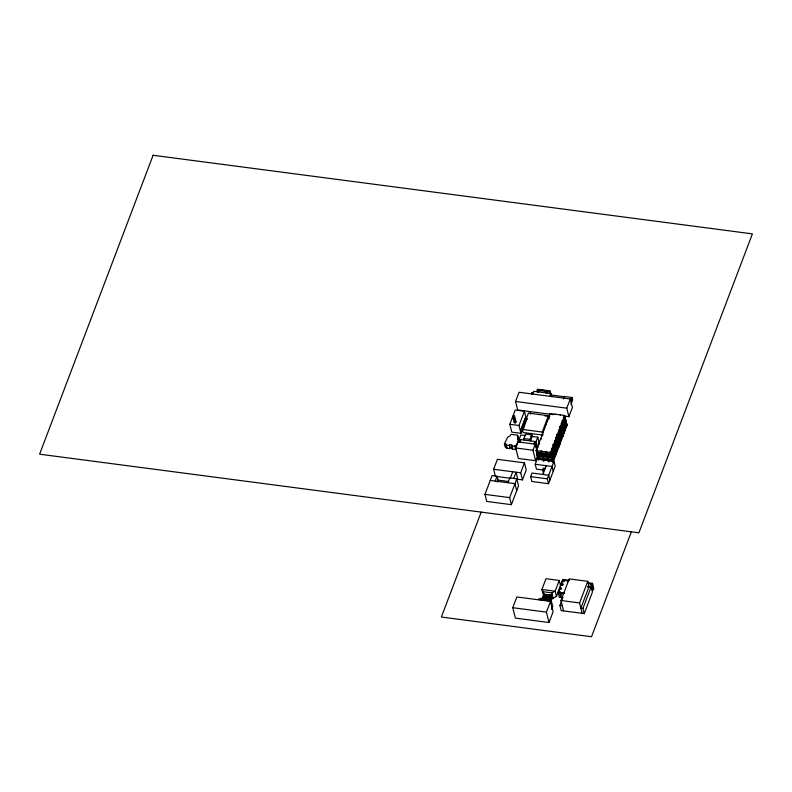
<?xml version="1.0" encoding="UTF-8"?>
<svg xmlns="http://www.w3.org/2000/svg" width="792" height="792" viewBox="0 0 792 792"><rect width="100%" height="100%" fill="white"/><g stroke="black" fill="none" stroke-linecap="round" stroke-linejoin="round"><path stroke-width="1.19" d="M517.562 435.214L519.106 441.401L518.75 442.332L517.562 435.214L511.008 434.303L510.414 435.56L507.533 437.352L504.415 443.965L505.187 447.084L506.821 447.292L506.484 448.183L509.919 448.589L509.474 444.579L511.85 444.896L512.226 449.064L515.691 449.519L516.047 448.589M517.354 436.333L518.166 436.976L518.136 439.451L519.106 441.401M553.044 414.602L517.671 409.959L515.562 401.475L519.057 392.258L570.289 398.98L572.398 407.454L568.904 416.681L564.023 416.038M522.195 430.036L520.948 433.323L511.781 432.115L509.83 424.284L515.236 410.038L524.403 411.236L526.353 419.077M495.396 476.329L493.634 469.27L497.416 459.31L524.482 462.855L526.244 469.913L522.463 479.883L516.572 479.111M514.127 416.978L512.761 416.8L514.216 422.631L515.582 422.809L514.127 416.978L514.543 415.879L513.176 415.701L513.761 418.027M507.989 482.754L509.83 477.903L516.77 478.813L518.532 485.872L511.394 504.672L486.714 501.435L484.952 494.376L492.089 475.576L497.049 476.23L498.227 480.932M506.484 448.183L506.048 444.173L504.415 443.965M514.216 422.631L514.632 421.532L515.998 421.71L515.582 422.809M481.199 512.107L441.362 617.027L591.525 636.728L631.363 531.808M495.208 481.081L497.049 476.23M509.919 448.589L509.474 444.579M497.277 482.041L498.019 480.101L508.474 481.477M520.948 433.323L518.998 425.482L524.403 411.236M532.679 394.04L533.719 391.317L550.965 393.584L551.777 396.871M512.226 449.064L512.622 448.015L510.256 447.698M521.087 429.155L525.205 418.305L527.036 418.542L523.067 430.007L521.235 429.769L521.087 429.155L522.918 429.403M515.691 449.519L514.919 446.401L515.265 445.47L516.562 445.114L518.76 439.322L517.978 439.213L518.324 438.283M521.235 429.769L525.205 418.305M537.53 392.436L537.342 389.238L549.876 390.882L551.262 396.426M548.43 415.721L542.223 432.056L542.985 435.105L522.987 432.482L522.225 429.432L528.432 413.097L548.43 415.721L549.183 418.76M537.887 454.657L535.59 460.716L518.354 458.459L515.74 447.975L518.047 441.916L535.273 444.173L536.728 449.995M519.74 441.748L519.156 439.421L520.849 434.976L525.68 435.61M538.699 391.971L539.491 389.892L546.51 390.812L547.054 393.01M519.809 442.144L520.76 439.629M524.284 440.095L523.888 438.511L525.581 434.056L531.828 434.877L532.224 436.471L530.541 440.916L530.145 439.322L531.828 434.877M510.385 477.972L512.741 471.775M545.718 392.891L546.51 390.812M513.711 478.408L516.067 472.21L517.384 477.507L509.632 497.614L511.394 504.672M550.054 394.079L549.876 390.882M522.463 479.883L520.7 472.814L524.482 462.855M549.925 396.307L550.965 393.584M533.917 443.995L534.867 441.481L536.897 449.638M537.521 447.46L536.075 441.639L537.758 437.194L530.511 436.243M535.59 460.716L532.976 450.232L535.273 444.173M538.312 459.35L536.144 450.648L550.222 413.563L564.656 415.463L567.112 425.314M538.728 460.043L536.293 450.252L536.827 450.321L538.847 459.419M550.757 413.632L550.074 413.959M565.745 419.8L551.608 457.014L537.164 455.123L536.788 453.578L537.639 451.331M537.164 455.123L538.075 452.747M542.431 469.894L536.432 469.112L535.224 464.26L537.164 459.142L553.984 461.35L555.192 466.201L548.549 483.684L531.858 481.496L530.65 476.645L532.016 473.042L548.707 475.24L549.915 480.081M538.738 455.37L537.877 457.618L552.321 459.518L566.399 422.433M544.183 460.756L541.213 450.895L543.51 461.083M555.143 414.216L555.677 414.285M541.748 450.965L543.767 460.063M563.439 398.98L564.389 396.475L572.022 397.485L572.636 399.96L570.953 404.395M549.084 461.399L546.114 451.539L548.401 461.726M560.043 414.85L560.578 414.919M546.648 451.608L548.935 461.795M543.599 473.715L542.629 469.834L543.263 468.171L545.223 468.418M552.895 460.845L550.192 452.074L552.212 461.172M563.973 415.78L566.953 425.641L563.973 415.78L566.419 425.571M568.904 416.681L566.785 408.197L570.289 398.98M551.519 448.708L554.449 458.568L551.687 448.282M553.024 444.748L555.954 454.608L553.182 444.322M554.519 440.817L557.449 450.668L554.677 440.392M555.766 437.53L558.697 447.381L555.925 437.105M556.974 434.481L559.904 444.332L557.142 434.046M558.479 430.521L561.409 440.372L558.647 430.096M559.974 426.581L562.904 436.442L560.142 426.155M561.221 423.294L564.152 433.155L561.389 422.869M562.152 420.849L565.082 430.7L562.32 420.423M563.399 417.562L566.329 427.423L563.567 417.137M552.747 461.241L550.579 452.539L564.656 415.463M542.926 474.477L546.262 465.706M570.755 400.811L572.022 397.485M565.043 416.998L550.965 454.073L536.521 452.183M551.608 457.014L551.222 455.479L565.359 418.265M566.013 420.898L551.935 457.974L537.501 456.083M566.735 423.769L552.658 460.855L538.213 458.954M553.034 462.389L567.102 425.245L566.567 425.175M548.549 483.684L547.341 478.833L553.984 461.35M512.78 607.712L516.859 596.96L550.509 601.375L553.103 611.771L549.014 622.522L515.374 618.106L512.78 607.712L546.431 612.127L549.014 622.522M542.065 598.99L543.916 594.099L544.688 594.198L545.144 597.712L544.371 597.604L543.668 594.772L544.451 594.871M542.193 599.504L543.797 595.287L544.579 595.396L542.975 599.613M542.847 599.089L544.688 594.198M544.371 597.604L543.332 591.743L541.916 589.466L545.995 578.704L559.231 580.437L560.518 585.635M543.975 599.237L545.837 594.346L546.599 594.446L547.054 597.95L546.292 597.851L545.579 595.02L546.361 595.119L547.054 597.95M544.51 598.693L545.708 595.534L546.49 595.634L545.292 598.802M544.767 599.336L546.599 594.446M546.292 597.851L545.837 594.346M545.965 599.475L547.836 594.604L548.599 594.703L549.054 598.207L548.292 598.108L547.569 595.257L548.351 595.366L549.054 598.207M546.49 598.94L547.698 595.772L548.48 595.881L546.876 600.098M546.747 599.584L548.599 594.703M548.292 598.108L547.836 594.604M547.886 599.762L549.767 594.881L550.529 594.98L551.242 597.821M548.014 600.287L549.618 596.069L550.4 596.168L548.807 600.386M548.678 599.871L550.529 594.98M550.984 598.485L550.212 598.386L549.767 594.881M549.47 601.049L551.747 595.109L552.519 595.208L550.262 601.148M550.004 600.504L551.608 596.287L552.39 596.396L550.787 600.613M546.431 612.127L550.509 601.375M543.332 591.743L551.925 592.842L552.964 598.712L552.202 598.613L551.747 595.109M550.588 603.158L551.371 601.098L549.401 599.445L540.837 598.316L538.154 599.366L551.371 601.098L552.668 606.296L551.489 609.385M559.231 580.437L555.143 591.198L556.439 596.396L553.222 598.039L544.629 596.94L545.391 597.039M556.439 596.396L562.845 579.427L569.577 580.308M562.845 579.427L558.212 592.871L563.815 593.614M562.36 585.397L562.864 584.07M564.508 580.368L564.003 581.694L562.528 581.496M564.755 593.01L558.023 592.129L559.32 597.326L560.795 597.514L561.29 596.188L560.459 592.852M562.696 592.505L562.191 593.832L560.716 593.644M567.448 582.15L567.953 580.823M563.587 610.889L560.993 600.494L569.201 578.903L587.783 581.338L589.218 587.119M587.516 586.337L591.159 586.813L592.456 592.01L584.258 613.602L561.221 610.582L559.924 605.385L562.924 597.495M582.169 613.335L579.576 602.94L587.783 581.338M589.08 586.535L580.873 608.137L582.962 608.404L584.258 613.602M591.198 583.872L590.693 585.199L592.168 585.387L593.277 589.832L591.802 589.644L591.248 587.417M582.962 608.404L592.485 583.318L587.624 582.674M593.277 589.832L593.782 588.515L592.485 583.318M551.925 592.842L555.143 591.198L541.916 589.466L543.203 594.663M505.702 445.064L509.137 445.47M536.976 390.218L549.509 391.862M551.064 395L564.29 396.733M533.63 392.882L531.462 392.594L531.877 394.248M515.562 401.475L566.785 408.197M549.302 415.978L549.143 416.404M544.995 415.939L549.757 416.572M548.321 418.572L548.153 418.998M547.391 421.017L547.232 421.443M525.353 418.909L527.185 419.146M546.143 424.304L545.985 424.73M544.649 428.234L544.49 428.67M509.83 424.284L518.998 425.482M522.225 429.432L542.223 432.056M543.144 432.194L542.985 432.62M523.888 438.511L530.145 439.322M519.156 439.421L536.075 441.639M511.444 445.945L514.919 446.401M515.74 447.975L532.976 450.232M536.144 450.648L550.579 452.539M536.837 453.45L551.282 455.341M536.788 453.578L551.222 455.479M537.223 454.994L551.668 456.885M535.224 464.26L552.034 466.468L553.242 471.309M542.629 469.834L544.589 470.092M493.634 469.27L520.7 472.814M530.65 476.645L547.341 478.833M496.574 476.487L510.692 478.338M490.248 480.427L514.929 483.665L516.691 490.733M484.952 494.376L509.632 497.614M563.033 580.18L568.636 580.912M587.812 583.427L592.673 584.06L591.347 587.565L587.694 587.08M560.112 587.862L561.587 588.06L561.082 589.387L559.607 589.189M558.707 591.555L560.182 591.743L559.687 593.069L560.795 597.514M546.539 597.188L547.312 597.287M548.539 597.435L549.311 597.544M552.46 597.94L553.222 598.039M560.993 600.494L579.576 602.94M559.924 605.385L562.29 605.692M551.351 605.187L552.668 606.296M550.192 452.074L552.638 461.865M546.114 451.539L548.549 461.33M537.758 437.194L539.5 444.183M541.213 450.895L543.659 460.687M530.086 411.583L530.709 414.067M536.827 450.321L538.996 459.023M514.543 415.879L515.998 421.71M518.166 436.976L519.542 442.441M517.968 437.481L518.75 440.6M515.265 445.47L515.79 447.549M552.964 598.712L552.262 595.871L551.479 595.772L552.202 598.613M550.747 597.544L550.272 595.653L549.49 595.544L550.212 598.386M544.431 594.871L545.144 597.712M506.048 444.173L506.821 447.292M153.103 155.272L39.6 454.192L638.897 532.798L752.4 233.878L153.103 155.272M537.689 446.431L538.016 446.916L537.689 446.431M539.194 442.471L539.52 442.966L539.194 442.471M540.688 438.53L541.015 439.025L540.688 438.53M541.936 435.244L542.263 435.739L541.936 435.244M561.389 583.882L560.885 585.209L562.587 585.427L563.082 584.11L561.389 583.882"/></g></svg>
